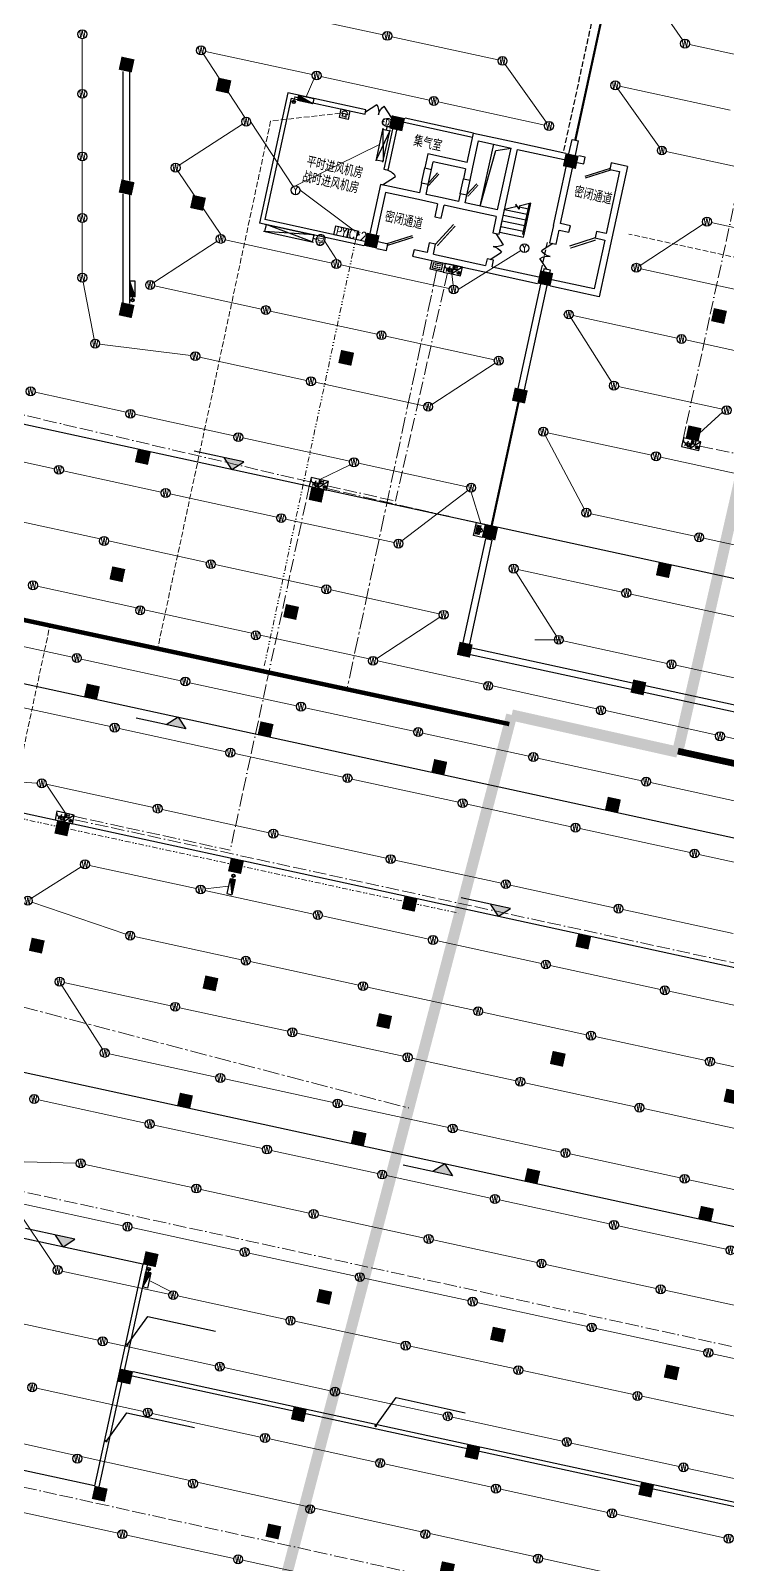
# Model space of a CAD drawing. Extents: x 791398 to 2325386, y -987887 to -518217.
# Drawn here: x 1500875 to 1532237, y -798425 to -729418 of the extents above; entities that cross this region are included whole.
import ezdxf
from ezdxf.enums import TextEntityAlignment as Align

# ---------------------------------------------------------------- set-up
doc = ezdxf.new("R2010")
doc.units = 0
doc.header["$LTSCALE"] = 1000
doc.header["$MEASUREMENT"] = 0
for name, pattern in [('ACAD_ISO11W100', [33.5, 12, -3, 12, -3, 0.5, -3]), ('BORDER', [1.75, 0.5, -0.25, 0.5, -0.25, 0, -0.25]), ('CENTER2', [1.125, 0.75, -0.125, 0.125, -0.125]), ('DASH', [0.35, 0.25, -0.1]), ('DASHEDX2', [1.5, 1, -0.5]), ('DIVIDE2', [0.625, 0.25, -0.125, 0, -0.125, 0, -0.125]), ('常规', [10, 10, 0])]:
    doc.linetypes.add(name, pattern=pattern)
for name, color, linetype in [('COLUMN', 9, 'Continuous'), ('DIM_ELEV', 3, 'Continuous'), ('DIM_LEAD', 3, 'Continuous'), ('JPS-X', 1, 'BORDER'), ('JPS-XHS', 7, 'Continuous'), ('K-排风', 2, 'Continuous'), ('K-防火阀', 7, 'Continuous'), ('PS房间字', 3, 'Continuous'), ('RD-equip', 3, 'Continuous'), ('RD-text', 4, 'Continuous'), ('STAIR', 9, 'Continuous'), ('STAIRS', 9, 'Continuous'), ('WALL', 8, 'Continuous'), ('WINDOW', 8, 'Continuous'), ('ZS封堵', 40, 'Continuous'), ('ZS房间字', 6, 'Continuous')]:
    doc.layers.add(name, color=color, linetype=linetype)
doc.layers.add('RD-line', color=2, linetype='Continuous', lineweight=0)
doc.styles.add('_TCH_DIM', font='SIMPLEX', dxfattribs={"bigfont": 'GBCBIG'})
doc.styles.add('FS1', font='txt4', dxfattribs={"width": 0.8, "bigfont": 'fstxt'})
doc.styles.add('K-KHZ', font='tjromans.shx', dxfattribs={"width": 0.8, "bigfont": 'tjhztxt.shx'})
doc.styles.get("Standard").update_dxf_attribs({"font": 'gbenor.shx', "bigfont": 'gbcbig.shx'})

# ---------------------------------------------------------------- blocks, each defined once
blk = doc.blocks.new('FF')
at = {"linetype": 'Continuous'}
for radius in [75, 60]:
    blk.add_circle((0, 0), radius, dxfattribs=at)
blk = doc.blocks.new('DXHS')
at = {"layer": 'JPS-XHS'}
blk.add_hatch(color=256, dxfattribs=at).paths.add_polyline_path([(-350, 240), (-350, 0), (350, 0)])
at = {"layer": 'JPS-XHS', "linetype": 'Continuous'}
for p, q in [((-350, 240), (-350, 0)), ((-350, 240), (350, 240)), ((-350, 0), (350, 0)), ((350, 240), (350, 0))]:
    blk.add_line(p, q, dxfattribs=at)
at = {"layer": 'JPS-XHS'}
blk.add_line((-350, 240), (350, 0), dxfattribs=at)
blk = doc.blocks.new('xxhhsss')
at = {"layer": 'JPS-X', "const_width": 50}
for points in [[(47560, -34294), (47609, -34069), (47756, -34101)], [(40305, -43054), (40305, -43204)], [(44810, -69256), (44842, -69110)], [(41009, -86953), (41041, -86806)]]:
    blk.add_lwpolyline(points, dxfattribs=at)
at = {"layer": 'JPS-X'}
for p, rotation in [((47560, -34294), 347.7513756287452), ((40305, -43204), 270), ((44842, -69110), 77.75137563667849), ((41041, -86806), 257.7513756366785)]:
    blk.add_blockref('FF', p, dxfattribs=dict(at, rotation=rotation))
at = {"layer": 'JPS-XHS'}
for p, rotation in [((48072, -34293), 347.7513756287452), ((40818, -87270), 257.7513756366785)]:
    blk.add_blockref('DXHS', p, dxfattribs=dict(at, rotation=rotation))
at = {"layer": 'JPS-XHS', "xscale": -1}
for p, rotation in [((40185, -42704), 270), ((44853, -69624), 77.75137563667849)]:
    blk.add_blockref('DXHS', p, dxfattribs=dict(at, rotation=rotation))
blk = doc.blocks.new('_FZH')
blk.add_solid([(-0.5, -0.5), (0.5, -0.5), (-0.5, 0.5), (0.5, 0.5)])
blk = doc.blocks.new('$DorLib2D$00000181')
at = {"color": 0}
for p, q in [((-0.533, 0.141), (0.333, 0.641)), ((-0.5, 0.083), (0.366, 0.583))]:
    blk.add_line(p, q, dxfattribs=at)
blk = doc.blocks.new('$DorLib2D$00000116')
at = {"color": 0}
for p, q in [((-0.5, 0), (-0.146, 0.354)), ((0.5, 0), (0.146, 0.354))]:
    blk.add_line(p, q, dxfattribs=at)
for centre, start, end in [((-0.5, 0), 0, 45), ((0.5, 0), 135, 180)]:
    blk.add_arc(centre, 0.5, start, end, dxfattribs=at)
blk = doc.blocks.new('$DorLib2D$00000190')
at = {"color": 0}
blk.add_line((-0.5, 0.187), (0.366, 0.687), dxfattribs=at)
at = {"color": 0, "const_width": 0.0625}
blk.add_lwpolyline([(-0.562, 0.296), (0.304, 0.796)], dxfattribs=at)
blk = doc.blocks.new('$DorLib2D$00000180')
at = {"color": 0}
for p, q in [((-0.557, 0.242), (0.309, 0.742)), ((-0.5, 0.143), (0.366, 0.643))]:
    blk.add_line(p, q, dxfattribs=at)
blk = doc.blocks.new('$DorLib2D$00000192')
at = {"color": 0}
blk.add_line((-0.5, 0.125), (0.366, 0.625), dxfattribs=at)
at = {"color": 0, "const_width": 0.0417}
blk.add_lwpolyline([(-0.542, 0.197), (0.324, 0.697)], dxfattribs=at)
blk = doc.blocks.new('$DorLib2D$00000114')
at = {"color": 0}
blk.add_line((0.5, 0), (-0.207, 0.707), dxfattribs=at)
blk.add_arc((0.5, 0), 1, 135, 180, dxfattribs=at)
blk = doc.blocks.new('yy')
at = {"layer": 'RD-equip'}
blk.add_circle((0, 0), 200, dxfattribs=at)
at = {"layer": 'RD-equip', "color": 4, "style": 'FS1', "width": 0.8}
blk.add_attdef('Y', text='', height=360, dxfattribs=at).set_placement((0, 0), align=Align.MIDDLE)
blk = doc.blocks.new('dafsdgdgdfgh')
at = {"layer": 'RD-equip'}
blk.add_lwpolyline([(300, 400), (300, 0), (-300, 0), (-300, 400)], close=True, dxfattribs=at)
at = {"layer": 'RD-text'}
for points in [[(200, 333), (200, 67), (-200, 67), (-200, 333)], [(-113, 257), (-87, 257), (-87, 237), (-113, 237)], [(-113, 163), (-87, 163), (-87, 143), (-113, 143)], [(-13, 257), (13, 257), (13, 237), (-13, 237)], [(-13, 163), (13, 163), (13, 143), (-13, 143)], [(87, 257), (113, 257), (113, 237), (87, 237)], [(87, 163), (113, 163), (113, 143), (87, 143)]]:
    blk.add_lwpolyline(points, close=True, dxfattribs=at)
blk = doc.blocks.new('sadadfadsada')
for p, q in [((-400, 400), (-400, 0)), ((0, 400), (-400, 400)), ((-400, 0), (0, 0)), ((-268, 200), (-268, 60)), ((400, 400), (0, 400)), ((400, 400), (0, 0)), ((0, 400), (0, 0)), ((0, 0), (0, 400)), ((0, 0), (400, 0)), ((33, 346, 0), (33, 226, 0)), ((92, 346, 0), (33, 346, 0)), ((33, 226, 0), (92, 226, 0)), ((92, 326, 0), (172, 366, 0)), ((92, 226, 0), (92, 346, 0)), ((172, 206, 0), (92, 246, 0)), ((172, 366, 0), (172, 206, 0)), ((242, 159), (338, 64)), ((242, 64), (338, 159)), ((400, 0), (400, 400))]:
    blk.add_line(p, q)
for centre, radius in [((-109, 144), 90.3), ((-109, 144), 45.2), ((290, 111), 67.6)]:
    blk.add_circle(centre, radius)
blk.add_arc((-268, 320), 120, 180, 0)
at = {"flags": 9}
for p in [(-200, 400), (200, 400)]:
    blk.add_attdef('A', p, '', height=0.008, dxfattribs=at)
blk = doc.blocks.new('FHJL')
at = {"layer": 'RD-equip', "color": 4}
for p, q in [((-212, 331), (210, 331)), ((-212, 274), (210, 274)), ((-212, 221), (210, 221)), ((-212, 168), (210, 168)), ((-97, 120), (-31, 120)), ((0, 43), (-97, 120)), ((-31, 120), (-31, 293)), ((0, 43), (97, 120)), ((31, 120), (31, 293)), ((97, 120), (31, 120))]:
    blk.add_line(p, q, dxfattribs=at)
at = {"layer": 'RD-equip'}
blk.add_lwpolyline([(300, 400), (300, 0), (-300, 0), (-300, 400)], close=True, dxfattribs=at)
blk = doc.blocks.new('adfarq2daasdfwqdf')
at = {"color": 4}
for p, q in [((-73, 0), (-139, 0)), ((-94, -112), (-67, 29)), ((-67, 29), (62, 29)), ((94, -112), (62, 29)), ((139, 0), (71, 0)), ((0, -112), (-94, -112)), ((0, -112), (94, -112))]:
    blk.add_line(p, q, dxfattribs=at)
blk.add_ellipse((0, 0), major_axis=(98.3, 98.3), ratio=1, start_param=5.497787, end_param=8.63938, dxfattribs=at)
at = {"layer": 'RD-equip'}
blk.add_lwpolyline([(-201, 200), (199, 200), (199, -200), (-201, -200)], close=True, dxfattribs=at)
blk = doc.blocks.new('FI1400K')
at = {"layer": 'K-防火阀'}
for p, q in [((0, -50), (0, 1450)), ((320, 1400), (0, 0)), ((0, 1400), (320, 0)), ((0, 1400), (320, 1400)), ((160, 1400), (160, 1550)), ((320, -50), (320, 1450)), ((0, 0), (320, 0))]:
    blk.add_line(p, q, dxfattribs=at)
at = {"layer": 'K-防火阀', "const_width": 25}
blk.add_lwpolyline([(148, 705, 1), (172, 705, 1)], format="xyb", close=True, dxfattribs=at)
at = {"layer": 'K-防火阀'}
blk.add_ellipse((160, 1740), major_axis=(255, 0), ratio=0.74203, dxfattribs=at)
at = {"layer": 'K-防火阀', "style": 'K-KHZ', "width": 0.65, "flags": 4}
blk.add_attdef('F', text='', height=250, dxfattribs=at).set_placement((160, 1620), align=Align.CENTER)
blk = doc.blocks.new('FI2200K')
at = {"layer": 'K-防火阀'}
for p, q in [((0, -50), (0, 2250)), ((320, 2200), (0, 0)), ((0, 2200), (320, 0)), ((0, 2200), (320, 2200)), ((160, 2200), (160, 2350)), ((320, -50), (320, 2250)), ((0, 0), (320, 0))]:
    blk.add_line(p, q, dxfattribs=at)
at = {"layer": 'K-防火阀', "const_width": 25}
blk.add_lwpolyline([(148, 1101, 1), (172, 1101, 1)], format="xyb", close=True, dxfattribs=at)
at = {"layer": 'K-防火阀'}
blk.add_ellipse((160, 2540), major_axis=(255, 0), ratio=0.74203, dxfattribs=at)
at = {"layer": 'K-防火阀', "style": 'K-KHZ', "width": 0.65, "flags": 4}
blk.add_attdef('F', text='', height=250, dxfattribs=at).set_placement((160, 2420), align=Align.CENTER)
blk = doc.blocks.new('KZMK')
at = {"layer": 'RD-equip'}
blk.add_lwpolyline([(-200, 400), (200, 400), (200, 0), (-200, 0)], close=True, dxfattribs=at)
at = {"layer": 'RD-equip', "color": 4, "style": 'FS1', "width": 0.8}
blk.add_attdef('C', text='', height=400, dxfattribs=at).set_placement((0, 200), align=Align.MIDDLE)

msp = doc.modelspace()

# ---------------------------------------------------------------- hatches: boundary and pattern name
at = {"layer": 'DIM_ELEV'}
for points in [[(1509933, -749162), (1510468, -748818), (1509589, -748627)], [(1507514, -760303), (1507859, -760838), (1506979, -760647)], [(1521941, -769267), (1522476, -768923), (1521597, -768732)], [(1519522, -780408), (1519867, -780943), (1518987, -780752)], [(1502331, -784146), (1502866, -783801), (1501987, -783611)]]:
    msp.add_hatch(color=256, dxfattribs=at).paths.add_polyline_path(points)

# ---------------------------------------------------------------- linework, layer by layer
msp.add_line((1521116, -737315), (1521720, -734530))
msp.add_line((1521116, -737315), (1521720, -734530))
msp.add_lwpolyline([(1521116, -737315), (1521820, -734817), (1522502, -734700)])
msp.add_lwpolyline([(1521116, -737315), (1521820, -734817), (1522502, -734700)])
for p, q in [((1510468, -748818), (1508242, -748335)), ((1509933, -749162), (1509589, -748627)), ((1509933, -749162), (1510468, -748818)), ((1507859, -760838), (1505632, -760355)), ((1507514, -760303), (1506979, -760647)), ((1507514, -760303), (1507859, -760838)), ((1522476, -768923), (1520250, -768440)), ((1521941, -769267), (1521597, -768732)), ((1521941, -769267), (1522476, -768923)), ((1519867, -780943), (1517640, -780460)), ((1519522, -780408), (1518987, -780752)), ((1519522, -780408), (1519867, -780943)), ((1502866, -783801), (1500640, -783318)), ((1502331, -784146), (1501987, -783611)), ((1502331, -784146), (1502866, -783801))]:
    msp.add_line(p, q, dxfattribs=at)
at = {"layer": 'DIM_LEAD'}
for p, q in [((1505228, -788541), (1506147, -787272)), ((1506147, -787272), (1509190, -787932)), ((1516408, -792194), (1517326, -790925)), ((1517326, -790925), (1520440, -791601)), ((1504282, -792882), (1505201, -791612)), ((1505201, -791612), (1508244, -792273))]:
    msp.add_line(p, q, dxfattribs=at)
at = {"layer": 'DIM_LEAD', "const_width": 60}
for points in [[(1505206, -788561, 1), (1505250, -788521, 1)], [(1516385, -792214, 1), (1516430, -792174, 1)], [(1504260, -792902, 1), (1504304, -792862, 1)]]:
    msp.add_lwpolyline(points, format="xyb", close=True, dxfattribs=at)
at = {"layer": 'RD-equip'}
msp.add_lwpolyline([(1514615, -738206), (1515201, -738334), (1515116, -738724), (1514530, -738597)], close=True, dxfattribs=at)
at = {"layer": 'RD-line'}
for p, q in [((1528369, -727156), (1530218, -729837)), ((1516739, -729609), (1511853, -728549)), ((1503201, -729778), (1503201, -732060)), ((1521923, -730735), (1517130, -729694)), ((1530527, -730044), (1535497, -731123)), ((1508654, -730473), (1510511, -733321)), ((1508740, -730348), (1513555, -731393)), ((1522235, -730940), (1524095, -733544)), ((1513627, -731597), (1513282, -732391)), ((1513945, -731478), (1518831, -732539)), ((1529171, -734646), (1527311, -732042)), ((1532360, -733001), (1527390, -731922)), ((1503201, -732460), (1503201, -734878)), ((1519222, -732624), (1524016, -733664)), ((1510778, -733510), (1512690, -736430)), ((1510410, -733619), (1507567, -735474)), ((1512800, -736398), (1516581, -734540)), ((1529483, -734851), (1534453, -735930)), ((1503201, -735278), (1503201, -737647)), ((1507511, -735748), (1509432, -738587)), ((1513000, -736598), (1515396, -738376)), ((1503201, -738047), (1503201, -740334)), ((1528309, -739977), (1531153, -738122)), ((1531516, -738056), (1536486, -739135)), ((1506421, -740751), (1509265, -738896)), ((1509628, -738830), (1514442, -739875)), ((1514637, -739717), (1514105, -738873)), ((1520114, -741063), (1522934, -739310)), ((1514833, -739960), (1519719, -741020)), ((1519836, -740363), (1519892, -740864)), ((1528337, -740128), (1533307, -741207)), ((1503239, -740730), (1503738, -743302)), ((1506449, -740902), (1511270, -741949)), ((1511661, -742034), (1516475, -743079)), ((1525206, -742357), (1527025, -745224)), ((1525294, -742231), (1529979, -743248)), ((1516866, -743164), (1521752, -744225)), ((1503975, -743523), (1508088, -744039)), ((1530370, -743333), (1535340, -744412)), ((1508482, -744107), (1513296, -745152)), ((1518936, -746231), (1521780, -744376)), ((1513687, -745237), (1518573, -746297)), ((1501071, -745689), (1505179, -746588)), ((1527327, -745435), (1532013, -746452)), ((1530652, -747828), (1532025, -746576)), ((1505566, -746672), (1510033, -747649)), ((1510422, -747735), (1515236, -748787)), ((1524047, -747642), (1525797, -750933)), ((1528834, -748525), (1524148, -747508)), ((1501952, -749136), (1497949, -748267)), ((1534195, -749689), (1529225, -748610)), ((1506755, -750178), (1502343, -749221)), ((1513892, -749612), (1515261, -748947)), ((1515627, -748873), (1520511, -749941)), ((1511960, -751308), (1507145, -750263)), ((1517591, -752375), (1520548, -750106)), ((1520706, -750184), (1521137, -751594)), ((1499998, -751406), (1504003, -752289)), ((1517237, -752454), (1512351, -751393)), ((1526086, -751152), (1530772, -752169)), ((1504380, -752373), (1508799, -753347)), ((1531162, -752254), (1536132, -753333)), ((1509183, -753432), (1513998, -754494)), ((1522724, -753791), (1524542, -756657)), ((1527497, -754681), (1522812, -753664)), ((1505634, -755392), (1501174, -754417)), ((1514387, -754580), (1519270, -755658)), ((1532858, -755845), (1527888, -754766)), ((1510835, -756530), (1506003, -755473)), ((1516454, -757664), (1519298, -755810)), ((1498754, -756743), (1502758, -757611)), ((1516108, -757683), (1511209, -756612)), ((1524650, -756826), (1523566, -756823)), ((1524845, -756869), (1529530, -757886)), ((1503148, -757696), (1507640, -758670)), ((1521289, -758816), (1516486, -757766)), ((1529921, -757971), (1534891, -759050)), ((1508031, -758755), (1512846, -759799)), ((1526362, -759926), (1521671, -758900)), ((1504463, -760732), (1499932, -759749)), ((1513236, -759883), (1518123, -760943)), ((1531719, -761098), (1526747, -760010)), ((1509669, -761863), (1504854, -760817)), ((1518513, -761028), (1523307, -762067)), ((1536965, -762245), (1532107, -761183)), ((1514945, -763008), (1510059, -761947)), ((1523698, -762152), (1528384, -763168)), ((1497421, -763054), (1501176, -763274)), ((1520130, -764134), (1515336, -763093)), ((1506401, -764377), (1501571, -763328)), ((1501571, -763328), (1502446, -764626)), ((1528775, -763253), (1533745, -764331)), ((1511606, -765507), (1506792, -764461)), ((1525206, -765236), (1520521, -764218)), ((1516883, -766652), (1511997, -765591)), ((1530567, -766399), (1525597, -765321)), ((1535815, -767539), (1530958, -766484)), ((1500915, -768457), (1503153, -767039)), ((1503518, -766974), (1508332, -768019)), ((1522067, -767778), (1517274, -766737)), ((1509778, -767906), (1508726, -768037)), ((1527144, -768880), (1522458, -767863)), ((1505166, -770071), (1500935, -768629)), ((1508723, -768104), (1513609, -769165)), ((1514000, -769250), (1518793, -770290)), ((1532505, -770044), (1527535, -768965)), ((1510365, -771223), (1505551, -770178)), ((1519184, -770375), (1523869, -771392)), ((1515642, -772369), (1510756, -771308)), ((1524260, -771477), (1529230, -772556)), ((1502284, -772377), (1504103, -775244)), ((1502372, -772251), (1507186, -773296)), ((1520826, -773494), (1516033, -772454)), ((1529621, -772641), (1534479, -773695)), ((1507577, -773381), (1512463, -774442)), ((1525903, -774597), (1521217, -773579)), ((1512854, -774527), (1517648, -775567)), ((1531263, -775760), (1526293, -774681)), ((1509219, -776500), (1504405, -775455)), ((1518038, -775652), (1522724, -776669)), ((1536512, -776900), (1531654, -775845)), ((1514496, -777646), (1509610, -776585)), ((1523115, -776754), (1528085, -777833)), ((1501226, -777528), (1506041, -778573)), ((1519681, -778772), (1514887, -777731)), ((1528476, -777918), (1533333, -778973)), ((1506432, -778658), (1511318, -779719)), ((1524757, -779874), (1520072, -778856)), ((1497988, -780247), (1502930, -780381)), ((1508140, -781474), (1503325, -780428)), ((1511709, -779804), (1516502, -780844)), ((1530118, -781037), (1525148, -779958)), ((1516893, -780929), (1521578, -781946)), ((1535366, -782177), (1530509, -781122)), ((1513417, -782619), (1508531, -781559)), ((1500140, -782267), (1501977, -785019)), ((1500224, -782143), (1505039, -783188)), ((1521969, -782031), (1526939, -783110)), ((1518601, -783745), (1513808, -782704)), ((1527330, -783195), (1532187, -784250)), ((1505430, -783273), (1510316, -784334)), ((1523677, -784847), (1518992, -783830)), ((1510707, -784419), (1515500, -785459)), ((1507100, -786266), (1502284, -785227)), ((1529038, -786011), (1524068, -784932)), ((1506211, -785653), (1507183, -786149)), ((1515891, -785544), (1520576, -786561)), ((1512378, -787405), (1507490, -786350)), ((1520967, -786646), (1525937, -787725)), ((1534287, -787150), (1529429, -786095)), ((1499105, -787300), (1503919, -788346)), ((1517565, -788523), (1512768, -787489)), ((1526328, -787810), (1531186, -788865)), ((1504310, -788430), (1509196, -789491)), ((1522643, -789619), (1517954, -788607)), ((1531576, -788950), (1536338, -789983)), ((1509587, -789576), (1514380, -790617)), ((1528007, -790776), (1523030, -789702)), ((1505952, -791550), (1501138, -790505)), ((1514771, -790702), (1519457, -791719)), ((1533258, -791908), (1528392, -790859)), ((1511229, -792696), (1506343, -791635)), ((1519848, -791804), (1524818, -792883)), ((1498464, -792545), (1502849, -793512)), ((1516414, -793821), (1511620, -792780)), ((1525208, -792967), (1530066, -794022)), ((1503156, -793580), (1508038, -794657)), ((1521631, -794954), (1516804, -793906)), ((1530457, -794107), (1535218, -795141)), ((1508369, -794730), (1513381, -795835)), ((1526851, -796087), (1522019, -795038)), ((1504807, -797027), (1499986, -795980)), ((1513652, -795895), (1518475, -796959)), ((1532099, -797226), (1527242, -796172)), ((1510019, -798158), (1505198, -797112)), ((1518840, -797039), (1523542, -798076)), ((1515231, -799290), (1510410, -798243)), ((1523918, -798159), (1528895, -799257))]:
    msp.add_line(p, q, dxfattribs=at)
at = {"layer": 'RD-line', "linetype": 'ACAD_ISO11W100', "ltscale": 0.05}
for p, q in [((1534084, -730133), (1530262, -747743)), ((1519641, -740321), (1517305, -750589)), ((1513459, -749723), (1498026, -746120)), ((1531001, -748108), (1552499, -752638)), ((1513416, -749918), (1509861, -766294)), ((1514213, -750021), (1520941, -751552)), ((1514241, -749893), (1517305, -750590)), ((1541103, -773223), (1502795, -764906)), ((1502825, -764766), (1509861, -766294)), ((1499107, -781349), (1537421, -789709)), ((1519123, -799048), (1496580, -794074))]:
    msp.add_line(p, q, dxfattribs=at)
at = {"layer": 'RD-line', "linetype": 'DASH'}
for p, q in [((1511679, -733484), (1506591, -757224)), ((1514813, -733133), (1511679, -733484)), ((1546416, -742647), (1527804, -738571)), ((1499594, -766211), (1501742, -756185))]:
    msp.add_line(p, q, dxfattribs=at)
at = {"layer": 'RD-line', "linetype": 'DIVIDE2'}
for p, q in [((1515507, -738809), (1511342, -758242)), ((1494119, -763504), (1520191, -769138))]:
    msp.add_line(p, q, dxfattribs=at)
at = {"layer": 'RD-line', "linetype": 'CENTER2'}
for p, q in [((1519152, -740214), (1515115, -759051)), ((1500454, -773323), (1517898, -777892))]:
    msp.add_line(p, q, dxfattribs=at)
at = {"layer": 'RD-line', "linetype": 'DASHEDX2'}
for points, const_width in [([(1529989, -761926), (1542901, -705412)], 500), ([(1495709, -755399), (1498078, -755399), (1522423, -760618)], 200), ([(1508440, -814001), (1522530, -760208)], 500), ([(1530000, -761880), (1522530, -760208)], 500), ([(1530010, -761836), (1592939, -775539)], 300)]:
    msp.add_lwpolyline(points, dxfattribs=dict(at, const_width=const_width))
at = {"layer": 'STAIR'}
for p, q in [((1521989, -738477), (1522210, -737460)), ((1522715, -737343), (1522210, -737460)), ((1522210, -737460), (1523226, -737681)), ((1522719, -737217), (1522715, -737343)), ((1522716, -737304), (1522786, -737319)), ((1522866, -737442), (1522719, -737217)), ((1522870, -737307), (1522866, -737442)), ((1522869, -737338), (1523281, -737427)), ((1523395, -737186), (1522870, -737307)), ((1523033, -738570), (1523330, -737201)), ((1523092, -738583), (1523395, -737186)), ((1523092, -738583), (1523395, -737186)), ((1522044, -738223), (1523060, -738443)), ((1522099, -737969), (1523116, -738189)), ((1522154, -737714), (1523171, -737935)), ((1521989, -738477), (1523064, -738710)), ((1523033, -738570), (1523092, -738583)), ((1523064, -738710), (1523092, -738583))]:
    msp.add_line(p, q, dxfattribs=at)
at = {"layer": 'STAIRS'}
for p, q in [((1505919, -784925), (1498541, -783323)), ((1505919, -784925), (1503755, -794893)), ((1506114, -784967), (1503951, -794935)), ((1505445, -789938), (1543948, -798297)), ((1505487, -789743), (1543990, -798102)), ((1503755, -794893), (1496377, -793291))]:
    msp.add_line(p, q, dxfattribs=at)
msp.add_lwpolyline([(1505696, -748242), (1497744, -746516), (1497744, -746749), (1496394, -746749), (1496394, -757888), (1636280, -788257), (1636407, -787671), (1636407, -787671), (1638571, -777703), (1638571, -777703), (1638698, -777117)], close=True, dxfattribs=at)
msp.add_lwpolyline([(1499943, -776157), (1499943, -775849), (1500194, -775849), (1500194, -775249), (1500044, -775249), (1500044, -772999), (1499994, -772999), (1499994, -770449), (1500194, -770449), (1500194, -769849), (1499994, -769849), (1499994, -765117), (1500123, -765145), (1500251, -764558), (1635070, -793827), (1632652, -804968), (1583155, -794222), (1584428, -788359), (1571284, -785505), (1570011, -791369), (1499943, -776157), (1499943, -775849)], dxfattribs=at)
at = {"layer": 'WALL'}
for p, q in [((1505044, -736128), (1505044, -731249)), ((1505344, -736161), (1505344, -731282)), ((1512451, -732211), (1511178, -738074)), ((1512604, -732448), (1511416, -737921)), ((1515969, -732974), (1512451, -732211)), ((1512604, -732448), (1515927, -733170)), ((1515927, -733170), (1515969, -732974)), ((1517142, -733229), (1517100, -733424)), ((1520807, -734024), (1517728, -733356)), ((1517161, -733847), (1516769, -735655)), ((1516964, -735697), (1517357, -733890)), ((1520764, -734220), (1517686, -733552)), ((1520743, -734318), (1520807, -734024)), ((1520807, -734024), (1522712, -734438)), ((1520520, -735344), (1520743, -734318)), ((1520782, -735554), (1521036, -734381)), ((1521036, -734381), (1522502, -734700)), ((1521036, -734381), (1521036, -734381)), ((1521897, -737485), (1522502, -734700)), ((1522159, -737695), (1522795, -734763)), ((1522712, -734438), (1524960, -734926)), ((1522795, -734763), (1524896, -735219)), ((1525106, -734958), (1525246, -734313)), ((1525246, -734313), (1525540, -734377)), ((1525400, -735022), (1525540, -734377)), ((1518761, -734962), (1518623, -735597)), ((1518623, -735597), (1518916, -735661)), ((1520520, -735344), (1518761, -734962)), ((1518916, -735661), (1518991, -735319)), ((1520457, -735637), (1518991, -735319)), ((1520654, -736140), (1520782, -735554)), ((1524406, -738183), (1524979, -735544)), ((1524731, -738100), (1525272, -735608)), ((1525483, -735347), (1525776, -735410)), ((1525839, -735117), (1525546, -735053)), ((1525776, -735410), (1525839, -735117)), ((1527012, -735372), (1526948, -735665)), ((1527745, -735531), (1527012, -735372)), ((1527745, -735531), (1527045, -738756)), ((1516769, -735655), (1516964, -735697)), ((1518475, -736281), (1518379, -736721)), ((1518768, -736345), (1518475, -736281)), ((1520457, -735637), (1520361, -736077)), ((1520361, -736077), (1520654, -736140)), ((1527388, -735760), (1526784, -738545)), ((1526948, -735665), (1527388, -735760)), ((1505044, -741654), (1505044, -736775)), ((1505344, -741687), (1505344, -736807)), ((1516620, -736339), (1516143, -738538)), ((1516850, -736696), (1516436, -738601)), ((1518379, -736721), (1516620, -736339)), ((1516816, -736381), (1516620, -736339)), ((1518462, -737046), (1516850, -736696)), ((1518673, -736785), (1518768, -736345)), ((1519405, -736944), (1518673, -736785)), ((1520138, -737103), (1519405, -736944)), ((1520213, -736761), (1520138, -737103)), ((1520506, -736824), (1520213, -736761)), ((1520432, -737166), (1520506, -736824)), ((1519195, -737205), (1518462, -737046)), ((1519195, -737205), (1519068, -737791)), ((1519361, -737855), (1519488, -737269)), ((1520221, -737428), (1519488, -737269)), ((1521834, -737778), (1520221, -737428)), ((1521897, -737485), (1520432, -737166)), ((1515869, -739092), (1511178, -738074)), ((1515912, -738897), (1511416, -737921)), ((1519068, -737791), (1519361, -737855)), ((1521834, -737778), (1521675, -738511)), ((1521968, -738574), (1522159, -737695)), ((1524406, -738183), (1524237, -738965)), ((1525171, -738195), (1524731, -738100)), ((1525107, -738489), (1525171, -738195)), ((1516959, -739022), (1516519, -738926)), ((1516895, -739315), (1516959, -739022)), ((1518813, -738964), (1518718, -739404)), ((1519106, -739028), (1518813, -738964)), ((1519011, -739467), (1519106, -739028)), ((1521675, -738511), (1521968, -738574)), ((1524237, -738965), (1524530, -739028)), ((1524530, -739028), (1524668, -738393)), ((1524668, -738393), (1525107, -738489)), ((1526720, -738839), (1526243, -741037)), ((1526344, -738450), (1526280, -738743)), ((1526280, -738743), (1526720, -738839)), ((1526784, -738545), (1526344, -738450)), ((1527045, -738756), (1526472, -741394)), ((1516455, -739220), (1516895, -739315)), ((1518132, -739277), (1518068, -739570)), ((1518068, -739570), (1518801, -739729)), ((1518718, -739404), (1518132, -739277)), ((1518801, -739729), (1521439, -740302)), ((1519011, -739467), (1521356, -739977)), ((1521420, -739683), (1521356, -739977)), ((1521713, -739747), (1521420, -739683)), ((1521650, -740040), (1521713, -739747)), ((1521439, -740302), (1523687, -740790)), ((1521650, -740040), (1523751, -740496)), ((1523982, -740137), (1523961, -740235)), ((1524275, -740201), (1523982, -740137)), ((1524254, -740299), (1524275, -740201)), ((1522815, -745512), (1523834, -740821)), ((1523108, -745576), (1524127, -740885)), ((1526472, -741394), (1524273, -740917)), ((1526243, -741037), (1524337, -740624)), ((1521347, -752276), (1520333, -756946)), ((1521640, -752340), (1520626, -757009)), ((1521640, -752340), (1521347, -752276)), ((1520677, -757481), (1527909, -759051)), ((1520741, -757188), (1527972, -758758)), ((1528559, -758885), (1535790, -760455)), ((1528495, -759178), (1535727, -760748))]:
    msp.add_line(p, q, dxfattribs=at)
at = {"layer": 'WINDOW'}
for p, q in [((1518475, -736281, 150), (1518623, -735597, 150)), ((1518768, -736345, 150), (1518916, -735661, 150)), ((1520213, -736761, 150), (1520361, -736077, 150)), ((1520506, -736824, 150), (1520654, -736140, 150))]:
    msp.add_line(p, q, dxfattribs=at)
at = {"layer": 'WINDOW', "linetype": 'DASH', "ltscale": 2, "const_width": 100}
for points in [[(1526602, -728775), (1525393, -734345)], [(1522835, -746130), (1521625, -751701)]]:
    msp.add_lwpolyline(points, dxfattribs=at)
at = {"layer": 'ZS封堵', "linetype": 'DASH'}
for points in [[(1524883, -734807), (1526411, -727771)], [(1523863, -740214), (1524160, -738846)]]:
    msp.add_lwpolyline(points, dxfattribs=at)

# ---------------------------------------------------------------- block references
at = {"rotation": 347.7513756287452}
msp.add_blockref('dafsdgdgdfgh', (1519152, -740214), dxfattribs=at)
at = {"layer": 'COLUMN'}
for p, xscale, yscale, zscale, rotation in [((1505194, -730942), 599.9999999999934, 599.9999999999687, 599.9999999999687, 347.7513756325469), ((1509554, -731888), 599.9999999999687, 600.0000000000181, 600.0000000000181, 347.7513756325577), ((1517372, -733586), 599.9999999999934, 599.9999999999687, 599.9999999999687, 347.7513756325469), ((1525189, -735283), 599.9999999999934, 600.0000000000181, 600.0000000000181, 347.7513756325469), ((1505194, -736468), 600.0000000002209, 600.0000000000181, 600.0000000000181, 347.7513756325516), ((1508408, -737166), 599.9999999999193, 599.9999999999193, 599.9999999999193, 347.7513756325794), ((1516226, -738863), 599.9999999999193, 600.0000000000331, 600.0000000000331, 347.7513756325794), ((1524044, -740560), 599.9999999999193, 599.9999999999687, 599.9999999999687, 347.7513756325794), ((1505194, -741994), 600.0000000001221, 600.0000000000331, 600.0000000000331, 347.751375632595), ((1531862, -742257), 599.9999999999441, 599.9999999999836, 599.9999999999836, 347.7513756325686), ((1515080, -744140), 600.0000000001469, 600.0000000000331, 600.0000000000331, 347.7513756325841), ((1522898, -745837), 600.0000000001469, 599.9999999999836, 599.9999999999836, 347.7513756325841), ((1530716, -747534), 599.9999999999193, 600.0000000000331, 600.0000000000331, 347.7513756325794), ((1505926, -748599), 599.9999999999193, 600.0000000000331, 600.0000000000331, 347.7513756325794), ((1513744, -750296), 599.9999999999193, 599.9999999999193, 599.9999999999193, 347.7513756325794), ((1521562, -751994), 600.0000000001469, 599.9999999999836, 599.9999999999836, 347.7513756325841), ((1504780, -753876), 600.0000000001221, 599.9999999998205, 599.9999999998205, 347.751375632595), ((1529379, -753691), 599.9999999999193, 599.9999999999687, 599.9999999999687, 347.7513756325794), ((1512598, -755574), 599.9999999998946, 599.9999999999836, 599.9999999999836, 347.7513756325903), ((1520416, -757271), 599.9999999998699, 599.9999999999193, 599.9999999999193, 347.7513756326011), ((1503635, -759153), 600.0000000001469, 599.9999999999836, 599.9999999999836, 347.7513756325841), ((1528234, -758968), 600.0000000001469, 600.0000000001469, 600.0000000001469, 347.7513756325841), ((1511452, -760851), 599.9999999999193, 600.0000000000331, 600.0000000000331, 347.7513756325794), ((1519270, -762548), 600.0000000001469, 600.0000000000331, 600.0000000000331, 347.7513756325841), ((1527088, -764245), 599.9999999999193, 599.9999999998699, 599.9999999998699, 347.7513756325794), ((1502298, -765310), 599.9999999999193, 600.0000000000331, 600.0000000000331, 347.7513756325794), ((1510116, -767007), 600.0000000001469, 599.9999999999193, 599.9999999999193, 347.7513756325841), ((1517934, -768704), 599.9999999999193, 599.9999999999836, 599.9999999999836, 347.7513756325794), ((1525752, -770402), 599.9999999999193, 599.9999999999836, 599.9999999999836, 347.7513756325794), ((1501152, -770587), 599.9999999999441, 599.9999999999687, 599.9999999999687, 347.7513756325686), ((1508970, -772284), 599.9999999999441, 599.9999999999193, 599.9999999999193, 347.7513756325686), ((1516788, -773982), 599.9999999999193, 599.9999999999193, 599.9999999999193, 347.7513756325794), ((1524606, -775679), 600.0000000001716, 599.9999999999687, 599.9999999999687, 347.7513756325733), ((1507825, -777561), 600.0000000001716, 599.9999999999193, 599.9999999999193, 347.7513756325733), ((1532424, -777376), 599.9999999999441, 600.0000000000824, 600.0000000000824, 347.7513756325686), ((1515642, -779259), 599.9999999999441, 599.9999999999687, 599.9999999999687, 347.7513756325686), ((1523460, -780956), 599.9999999999687, 599.9999999999687, 599.9999999999687, 347.7513756325577), ((1531278, -782653), 599.9999999999687, 599.9999999999193, 599.9999999999193, 347.7513756325577), ((1506276, -784695), 599.9999999999441, 600.0000000000331, 600.0000000000331, 347.7513756325686), ((1514094, -786392), 599.9999999999441, 599.9999999999687, 599.9999999999687, 347.7513756325686), ((1521912, -788090), 599.9999999999441, 599.9999999999687, 599.9999999999687, 347.7513756325686), ((1529730, -789787), 599.9999999999441, 599.9999999999193, 599.9999999999193, 347.7513756325686), ((1505130, -789972), 599.9999999999441, 600.0000000000181, 600.0000000000181, 347.7513756325686), ((1512948, -791669), 599.9999999999441, 600.0000000000824, 600.0000000000824, 347.7513756325686), ((1520766, -793367), 599.9999999999687, 600.0000000000824, 600.0000000000824, 347.7513756325577), ((1503985, -795249), 599.9999999999193, 599.9999999999687, 599.9999999999687, 347.7513756325794), ((1528584, -795064), 599.9999999999441, 599.9999999999193, 599.9999999999193, 347.7513756325686), ((1511802, -796947), 600.0000000001716, 600.0000000000331, 600.0000000000331, 347.7513756325733), ((1519620, -798644), 599.9999999999441, 600.0000000000331, 600.0000000000331, 347.7513756325686)]:
    msp.add_blockref('_FZH', p, dxfattribs=dict(at, xscale=xscale, yscale=yscale, zscale=zscale, rotation=rotation))
at = {"layer": 'JPS-XHS'}
msp.add_blockref('xxhhsss', (1465159, -698333), dxfattribs=at)
at = {"layer": 'K-排风'}
for name, p, rotation in [('FI1400K', (1516433, -735224), 347.7513756287452), ('FI2200K', (1511472, -738138), 257.7513756366785)]:
    msp.add_blockref(name, p, dxfattribs=dict(at, rotation=rotation)).add_auto_attribs({'F': 'FDH'})
at = {"layer": 'RD-equip'}
for p, values in [((1503201, -729578), {'Y': 'W'}), ((1516934, -729652), {'Y': 'W'}), ((1530331, -730001), {'Y': 'W'}), ((1508545, -730306), {'Y': 'W'}), ((1522118, -730777), {'Y': 'W'}), ((1513750, -731436), {'Y': 'W'}), ((1503201, -732260), {'Y': 'W'}), ((1527195, -731879), {'Y': 'W'}), ((1519027, -732581), {'Y': 'W'}), ((1510578, -733510), {'Y': 'W'}), ((1524211, -733707), {'Y': 'W'}), ((1503201, -735078), {'Y': 'W'}), ((1529287, -734809), {'Y': 'W'}), ((1507399, -735583), {'Y': 'W'}), ((1512800, -736598), {'Y': 'Y'}), ((1503201, -737847), {'Y': 'W'}), ((1531321, -738013), {'Y': 'W'}), ((1509432, -738787), {'Y': 'W'}), ((1523104, -739204), {'Y': 'Y'}), ((1514637, -739917), {'Y': 'W'}), ((1503201, -740534), {'Y': 'W'}), ((1528142, -740086), {'Y': 'W'}), ((1506253, -740860), {'Y': 'W'}), ((1519914, -741063), {'Y': 'W'}), ((1511465, -741991), {'Y': 'W'}), ((1525099, -742188), {'Y': 'W'}), ((1516671, -743121), {'Y': 'W'}), ((1530175, -743290), {'Y': 'W'}), ((1503777, -743498), {'Y': 'W'}), ((1508287, -744064), {'Y': 'W'}), ((1521948, -744267), {'Y': 'W'}), ((1513492, -745194), {'Y': 'W'}), ((1527132, -745393), {'Y': 'W'}), ((1500875, -745646), {'Y': 'W'}), ((1505366, -746659), {'Y': 'W'}), ((1518769, -746340), {'Y': 'W'}), ((1532208, -746495), {'Y': 'W'}), ((1523953, -747465), {'Y': 'W'}), ((1510224, -747708), {'Y': 'W'}), ((1515430, -748838), {'Y': 'W'}), ((1529029, -748567), {'Y': 'W'}), ((1502147, -749178), {'Y': 'W'}), ((1506950, -750221), {'Y': 'W'}), ((1520706, -749984), {'Y': 'W'}), ((1512155, -751351), {'Y': 'W'}), ((1525891, -751109), {'Y': 'W'}), ((1530967, -752211), {'Y': 'W'}), ((1504180, -752382), {'Y': 'W'}), ((1517432, -752496), {'Y': 'W'}), ((1508983, -753425), {'Y': 'W'}), ((1522616, -753622), {'Y': 'W'}), ((1500979, -754374), {'Y': 'W'}), ((1514188, -754555), {'Y': 'W'}), ((1527693, -754724), {'Y': 'W'}), ((1505804, -755498), {'Y': 'W'}), ((1519465, -755701), {'Y': 'W'}), ((1511010, -756628), {'Y': 'W'}), ((1524650, -756826), {'Y': 'W'}), ((1502955, -757642), {'Y': 'W'}), ((1516287, -757773), {'Y': 'W'}), ((1529726, -757928), {'Y': 'W'}), ((1507837, -758702), {'Y': 'W'}), ((1521471, -758899), {'Y': 'W'}), ((1513043, -759832), {'Y': 'W'}), ((1526547, -760001), {'Y': 'W'}), ((1504659, -760775), {'Y': 'W'}), ((1518320, -760978), {'Y': 'W'}), ((1531908, -761165), {'Y': 'W'}), ((1509864, -761905), {'Y': 'W'}), ((1523504, -762103), {'Y': 'W'}), ((1501375, -763285), {'Y': 'W'}), ((1515141, -763051), {'Y': 'W'}), ((1528580, -763205), {'Y': 'W'}), ((1506596, -764419), {'Y': 'W'}), ((1520325, -764176), {'Y': 'W'}), ((1525401, -765278), {'Y': 'W'}), ((1511802, -765549), {'Y': 'W'}), ((1517079, -766695), {'Y': 'W'}), ((1530762, -766442), {'Y': 'W'}), ((1503322, -766932), {'Y': 'W'}), ((1508527, -768062), {'Y': 'W'}), ((1522263, -767820), {'Y': 'W'}), ((1500746, -768564), {'Y': 'W'}), ((1527339, -768922), {'Y': 'W'}), ((1513804, -769207), {'Y': 'W'}), ((1505355, -770136), {'Y': 'W'}), ((1518989, -770333), {'Y': 'W'}), ((1510561, -771266), {'Y': 'W'}), ((1524065, -771435), {'Y': 'W'}), ((1502177, -772209), {'Y': 'W'}), ((1515837, -772411), {'Y': 'W'}), ((1529426, -772598), {'Y': 'W'}), ((1507382, -773339), {'Y': 'W'}), ((1521022, -773537), {'Y': 'W'}), ((1512659, -774484), {'Y': 'W'}), ((1526098, -774639), {'Y': 'W'}), ((1504210, -775413), {'Y': 'W'}), ((1517843, -775610), {'Y': 'W'}), ((1531459, -775803), {'Y': 'W'}), ((1509415, -776543), {'Y': 'W'}), ((1522919, -776712), {'Y': 'W'}), ((1501031, -777486), {'Y': 'W'}), ((1514692, -777689), {'Y': 'W'}), ((1528280, -777876), {'Y': 'W'}), ((1506236, -778616), {'Y': 'W'}), ((1519876, -778814), {'Y': 'W'}), ((1511513, -779761), {'Y': 'W'}), ((1524952, -779916), {'Y': 'W'}), ((1503130, -780386), {'Y': 'W'}), ((1516697, -780887), {'Y': 'W'}), ((1530313, -781080), {'Y': 'W'}), ((1508335, -781516), {'Y': 'W'}), ((1521774, -781989), {'Y': 'W'}), ((1513612, -782662), {'Y': 'W'}), ((1505234, -783231), {'Y': 'W'}), ((1527135, -783153), {'Y': 'W'}), ((1518796, -783787), {'Y': 'W'}), ((1510511, -784376), {'Y': 'W'}), ((1532383, -784292), {'Y': 'W'}), ((1502088, -785185), {'Y': 'W'}), ((1523873, -784889), {'Y': 'W'}), ((1515695, -785502), {'Y': 'W'}), ((1529234, -786053), {'Y': 'W'}), ((1507293, -786315), {'Y': 'W'}), ((1520772, -786604), {'Y': 'W'}), ((1512570, -787461), {'Y': 'W'}), ((1526133, -787768), {'Y': 'W'}), ((1504115, -788388), {'Y': 'W'}), ((1517755, -788586), {'Y': 'W'}), ((1531381, -788907), {'Y': 'W'}), ((1509392, -789534), {'Y': 'W'}), ((1522831, -789688), {'Y': 'W'}), ((1500942, -790462), {'Y': 'W'}), ((1514576, -790659), {'Y': 'W'}), ((1528192, -790852), {'Y': 'W'}), ((1506148, -791592), {'Y': 'W'}), ((1519652, -791761), {'Y': 'W'}), ((1511425, -792738), {'Y': 'W'}), ((1525013, -792925), {'Y': 'W'}), ((1502976, -793667), {'Y': 'W'}), ((1516609, -793863), {'Y': 'W'}), ((1530261, -794064), {'Y': 'W'}), ((1508181, -794797), {'Y': 'W'}), ((1521820, -795019), {'Y': 'W'}), ((1513458, -795942), {'Y': 'W'}), ((1527046, -796129), {'Y': 'W'}), ((1505002, -797069), {'Y': 'W'}), ((1518642, -797068), {'Y': 'W'}), ((1532294, -797269), {'Y': 'W'}), ((1510214, -798201), {'Y': 'W'}), ((1523718, -798170), {'Y': 'W'})]:
    msp.add_blockref('yy', p, dxfattribs=at).add_auto_attribs(values)
at = {"layer": 'RD-equip', "linetype": '常规', "rotation": 348.1556818513342}
msp.add_blockref('adfarq2daasdfwqdf', (1515009, -733174), dxfattribs=at)
at = {"layer": 'RD-equip', "color": 4, "rotation": 347.7301139084185}
msp.add_blockref('KZMK', (1515311, -738767), dxfattribs=at).add_auto_attribs({'C': 'C'})
at = {"layer": 'RD-equip', "rotation": 347.7513756287452}
for p in [(1519836, -740363), (1530568, -748218), (1513807, -750003), (1502362, -765017)]:
    msp.add_blockref('sadadfadsada', p, dxfattribs=at)
at = {"layer": 'RD-equip', "xscale": 1.000005000203869, "yscale": 1.000005000154488, "zscale": 1.000005, "rotation": 77.75137562479175}
msp.add_blockref('FHJL', (1521268, -751930), dxfattribs=at)
at = {"layer": 'WINDOW'}
for name, p, xscale, yscale, zscale, rotation in [('$DorLib2D$00000116', (1516534, -733199), 1200, -1200, 1200, 167.7513756325585), ('$DorLib2D$00000181', (1526394, -735391), -1200, -1200, -1200, 347.7513756327656), ('$DorLib2D$00000114', (1516792, -736018), -700, -700, -700, 77.75137563267324), ('$DorLib2D$00000180', (1518696, -735971), 700, -700, 700, 77.75137563237219), ('$DorLib2D$00000190', (1520433, -736451), 700, -700, 700, 77.751375634325), ('$DorLib2D$00000192', (1519087, -738410), -1200, 1200, -1200, 257.7513756303067), ('$DorLib2D$00000181', (1517513, -739296), 1200, 1200, 1200, 347.7513756307587), ('$DorLib2D$00000116', (1521694, -739129), 1200, -1200, 1200, 77.75137563292238), ('$DorLib2D$00000116', (1524256, -739583), -1200, 1200, -1200, 77.75137563267768), ('$DorLib2D$00000192', (1525726, -738469), -1200, -1200, -1200, 347.7513756329192)]:
    msp.add_blockref(name, p, dxfattribs=dict(at, xscale=xscale, yscale=yscale, zscale=zscale, rotation=rotation))

# ---------------------------------------------------------------- texts
at = {"layer": 'PS房间字', "style": '_TCH_DIM'}
for s, p in [('集气室', (1518069, -734589)), ('平时进风机房', (1513254, -735537))]:
    msp.add_text(s, height=506.4, rotation=347.75138, dxfattribs=at).set_placement(p)
at = {"layer": 'RD-equip', "color": 4, "style": 'FS1'}
for tag, text, rotation, width, p in [('PY', 'FHF', 347.73011, 0.7, (1514867, -738470)), ('*2', 'C', 347.91715, 0.8, (1515745, -738656))]:
    msp.add_attdef(tag, text=text, height=400, rotation=rotation, dxfattribs=dict(at, width=width)).set_placement(p, align=Align.MIDDLE)
at = {"layer": 'ZS房间字', "style": '_TCH_DIM'}
for s, p in [('战时进风机房', (1513070, -736210)), ('密闭通道', (1525306, -736888)), ('密闭通道', (1516779, -738005))]:
    msp.add_text(s, height=506.4, rotation=347.75138, dxfattribs=at).set_placement(p)

doc.saveas('drawing.dxf')
